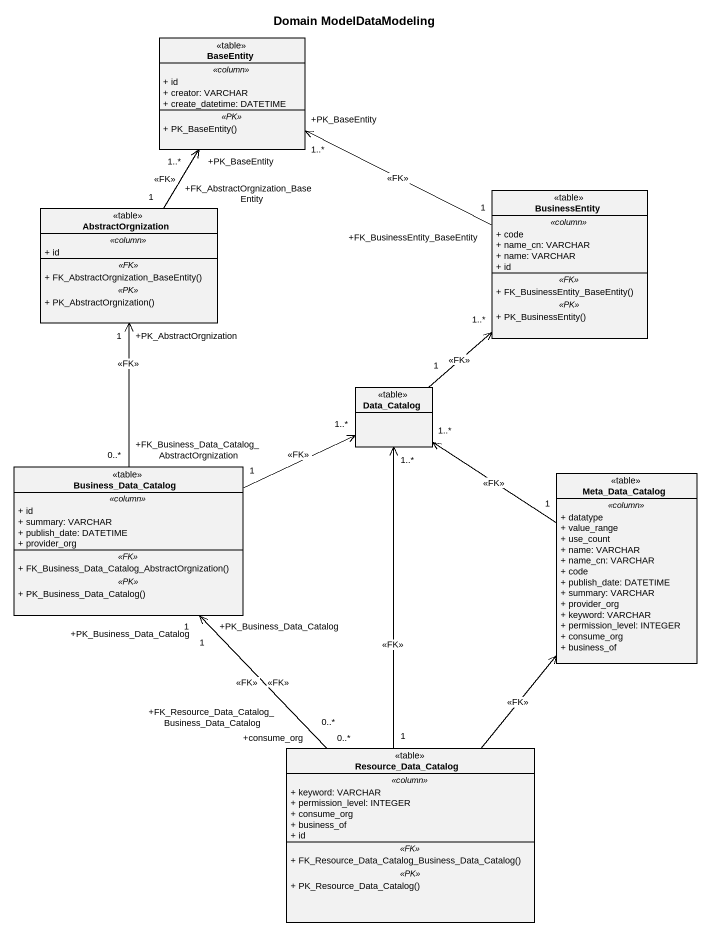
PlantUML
@startuml
title Domain ModelDataModeling
hide circle
hide empty members
skinparam classAttributeIconSize 0
class BaseEntity <<table>> {
  .. <<column>> ..
  + id
  + creator: VARCHAR
  + create_datetime: DATETIME
  .. <<PK>> ..
  + PK_BaseEntity()
}
class AbstractOrgnization <<table>> {
  .. <<column>> ..
  + id
  .. <<FK>> ..
  + FK_AbstractOrgnization_BaseEntity()
  .. <<PK>> ..
  + PK_AbstractOrgnization()
}
class BusinessEntity <<table>> {
  .. <<column>> ..
  + code
  + name_cn: VARCHAR
  + name: VARCHAR
  + id
  .. <<FK>> ..
  + FK_BusinessEntity_BaseEntity()
  .. <<PK>> ..
  + PK_BusinessEntity()
}
class Data_Catalog <<table>>
class Business_Data_Catalog <<table>> {
  .. <<column>> ..
  + id
  + summary: VARCHAR
  + publish_date: DATETIME
  + provider_org
  .. <<FK>> ..
  + FK_Business_Data_Catalog_AbstractOrgnization()
  .. <<PK>> ..
  + PK_Business_Data_Catalog()
}
class Meta_Data_Catalog <<table>> {
  .. <<column>> ..
  + datatype
  + value_range
  + use_count
  + name: VARCHAR
  + name_cn: VARCHAR
  + code
  + publish_date: DATETIME
  + summary: VARCHAR
  + provider_org
  + keyword: VARCHAR
  + permission_level: INTEGER
  + consume_org
  + business_of
}
class Resource_Data_Catalog <<table>> {
  .. <<column>> ..
  + keyword: VARCHAR
  + permission_level: INTEGER
  + consume_org
  + business_of
  + id
  .. <<FK>> ..
  + FK_Resource_Data_Catalog_Business_Data_Catalog()
  .. <<PK>> ..
  + PK_Resource_Data_Catalog()
}
AbstractOrgnization "+FK_AbstractOrgnization_BaseEntity\n1" -up-> "+PK_BaseEntity\n1..*" BaseEntity : <<FK>>
BusinessEntity "+FK_BusinessEntity_BaseEntity\n1" -left-> "+PK_BaseEntity\n1..*" BaseEntity : <<FK>>
Data_Catalog "1" -up-> "1..*" BusinessEntity : <<FK>>
Business_Data_Catalog "+FK_Business_Data_Catalog_AbstractOrgnization\n0..*" -up-> "+PK_AbstractOrgnization\n1" AbstractOrgnization : <<FK>>
Business_Data_Catalog "1" -right-> "1..*" Data_Catalog : <<FK>>
Meta_Data_Catalog "1" -up-> "1..*" Data_Catalog : <<FK>>
Resource_Data_Catalog "1" -up-> "1..*" Data_Catalog : <<FK>>
Resource_Data_Catalog "+consume_org\n0..*" -up-> "+PK_Business_Data_Catalog\n1" Business_Data_Catalog : <<FK>>
Resource_Data_Catalog "+FK_Resource_Data_Catalog_Business_Data_Catalog\n0..*" -up-> "+PK_Business_Data_Catalog\n1" Business_Data_Catalog : <<FK>>
Resource_Data_Catalog -up-> Meta_Data_Catalog : <<FK>>
@enduml
